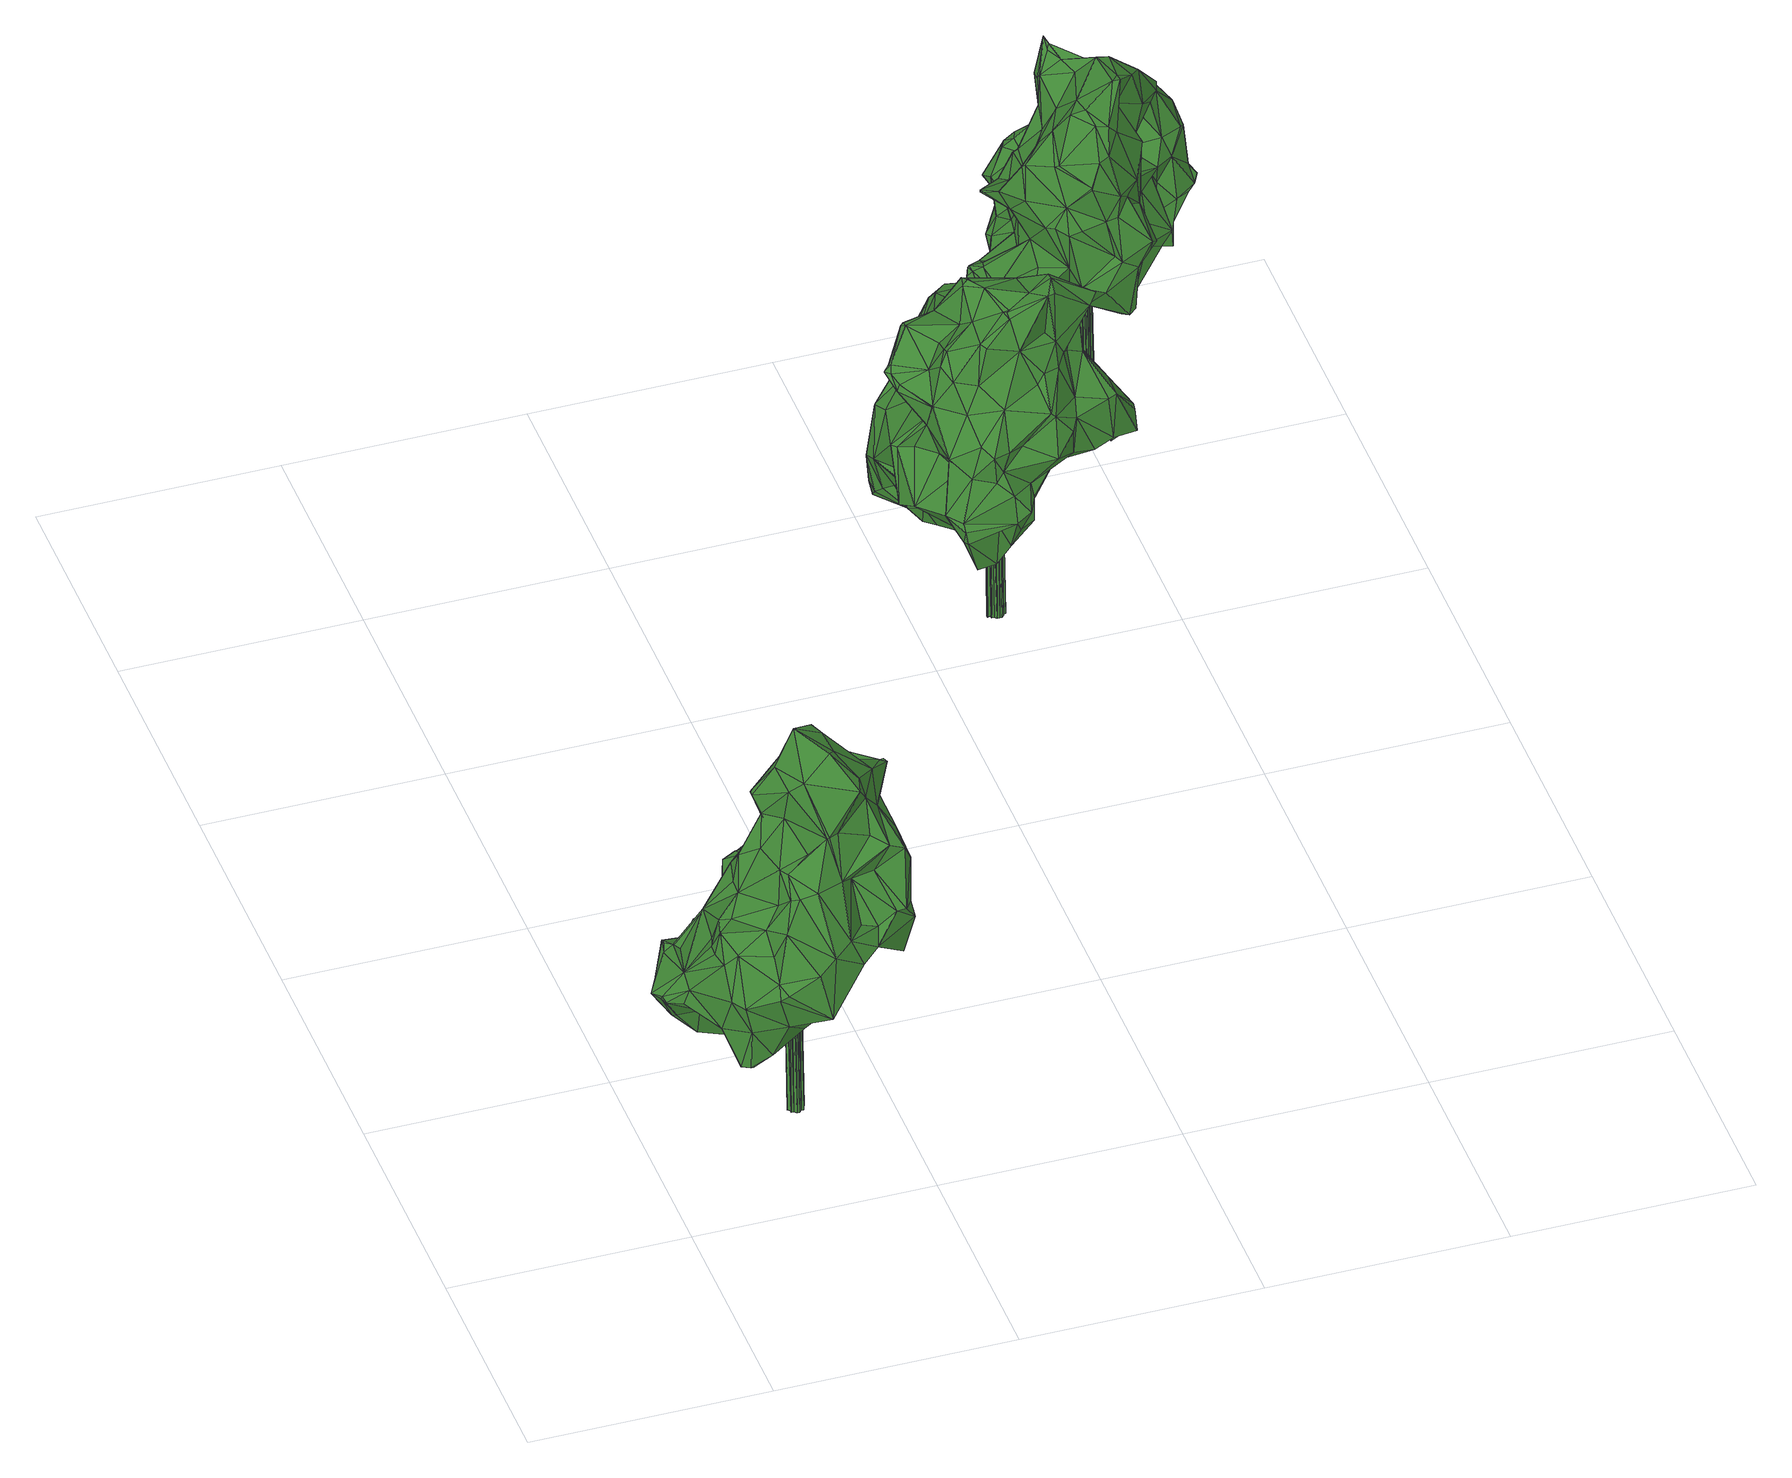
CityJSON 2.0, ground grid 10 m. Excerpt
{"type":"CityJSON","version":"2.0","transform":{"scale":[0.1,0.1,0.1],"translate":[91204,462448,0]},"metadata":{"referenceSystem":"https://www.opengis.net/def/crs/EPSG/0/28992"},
"CityObjects":{
"tree1":{"type":"SolitaryVegetationObject","attributes":{"gtid":119,"crown_width_m":9.87,"crown_median_z":10.82,"trunk_H_m":9.84,"trunk_DBH_m":0.615,"trunk_radius_m":0.307,"trunk_base_height_m":0.98,"original_gtid":"123"},"geometry":[{"type":"Solid","lod":"3","boundaries":[[[[0,1,2]],[[3,4,5]],[[6,5,4]],[[7,8,9]],[[10,11,12]],[[13,14,15]],[[16,17,18]],[[19,20,21]],[[22,23,24]],[[22,24,25]],[[26,27,28]],[[29,30,31]],[[16,18,32]],[[33,34,35]],[[36,37,38]],[[10,39,40]],[[41,42,43]],[[44,35,45]],[[46,47,48]],[[49,50,51]],[[52,7,53]],[[54,55,56]],[[57,58,30]],[[59,60,61]],[[62,61,60]],[[63,64,33]],[[65,1,0]],[[66,44,67]],[[68,69,18]],[[70,18,69]],[[44,71,33]],[[72,0,73]],[[74,75,76]],[[74,76,77]],[[61,78,79]],[[0,72,65]],[[80,40,39]],[[81,82,83]],[[54,84,85]],[[86,50,49]],[[66,87,88]],[[89,90,91]],[[0,2,92]],[[93,94,95]],[[14,13,96]],[[14,96,97]],[[98,99,100]],[[101,102,103]],[[104,105,106]],[[107,26,108]],[[63,19,21]],[[63,21,90]],[[64,63,90]],[[91,90,21]],[[109,110,111]],[[68,112,113]],[[37,114,38]],[[64,90,89]],[[115,116,77]],[[117,70,118]],[[65,119,23]],[[84,119,65]],[[120,7,121]],[[84,38,119]],[[54,38,84]],[[122,123,124]],[[114,24,23]],[[104,20,105]],[[125,126,52]],[[33,19,63]],[[86,49,29]],[[88,61,66]],[[71,44,127]],[[71,127,19]],[[81,128,82]],[[48,128,81]],[[117,18,70]],[[129,130,131]],[[95,37,132]],[[133,105,20]],[[12,39,10]],[[134,39,12]],[[51,50,135]],[[136,57,137]],[[101,73,0]],[[62,66,61]],[[138,61,79]],[[139,109,111]],[[139,111,140]],[[139,140,109]],[[141,142,143]],[[144,145,55]],[[146,17,86]],[[21,20,104]],[[51,137,57]],[[29,31,86]],[[30,29,57]],[[51,57,29]],[[147,148,149]],[[112,86,31]],[[77,116,150]],[[149,148,25]],[[106,75,104]],[[69,151,118]],[[1,65,23]],[[72,125,152]],[[73,125,72]],[[129,32,117]],[[18,117,32]],[[99,98,135]],[[153,24,154]],[[149,24,153]],[[97,155,156]],[[15,103,123]],[[76,75,106]],[[50,86,17]],[[157,158,159]],[[160,159,158]],[[60,106,105]],[[161,162,163]],[[131,130,164]],[[127,44,66]],[[127,66,62]],[[87,165,166]],[[162,166,80]],[[165,80,166]],[[167,69,168]],[[159,169,157]],[[145,144,75]],[[170,171,172]],[[62,60,133]],[[148,81,83]],[[140,148,147]],[[92,101,0]],[[83,102,173]],[[97,167,155]],[[65,43,84]],[[174,120,121]],[[175,176,177]],[[75,144,104]],[[104,144,21]],[[178,179,109]],[[144,55,91]],[[99,135,50]],[[88,166,180]],[[169,46,157]],[[177,181,141]],[[168,181,177]],[[84,43,85]],[[176,182,6]],[[177,176,6]],[[183,184,115]],[[98,137,135]],[[142,185,143]],[[79,185,138]],[[78,61,88]],[[21,144,91]],[[76,106,186]],[[109,140,187]],[[109,187,188]],[[189,190,85]],[[70,69,118]],[[35,67,45]],[[138,59,61]],[[191,58,57]],[[138,185,192]],[[85,190,193]],[[52,8,7]],[[168,177,6]],[[194,18,146]],[[152,195,53]],[[196,160,197]],[[196,159,160]],[[155,198,126]],[[115,184,116]],[[150,116,184]],[[19,33,71]],[[172,197,199]],[[103,200,101]],[[73,101,200]],[[103,156,200]],[[10,201,11]],[[16,50,17]],[[169,47,46]],[[95,94,109]],[[130,202,203]],[[79,143,185]],[[196,204,169]],[[36,38,54]],[[161,78,180]],[[51,29,49]],[[143,161,175]],[[48,205,128]],[[82,128,205]],[[152,125,195]],[[72,43,65]],[[15,123,122]],[[48,206,46]],[[157,46,206]],[[79,78,143]],[[72,152,207]],[[201,67,34]],[[121,9,182]],[[121,7,9]],[[152,53,120]],[[36,56,37]],[[54,56,36]],[[23,22,208]],[[25,208,22]],[[165,201,10]],[[35,34,67]],[[34,33,209]],[[190,89,193]],[[69,68,210]],[[124,123,103]],[[164,130,170]],[[140,81,148]],[[120,53,7]],[[59,184,183]],[[170,203,171]],[[95,109,188]],[[200,125,73]],[[142,113,191]],[[167,4,155]],[[121,211,134]],[[182,211,121]],[[15,156,103]],[[6,4,168]],[[45,67,44]],[[197,111,212]],[[137,185,136]],[[125,53,195]],[[142,191,136]],[[181,113,141]],[[168,4,167]],[[31,58,112]],[[173,25,83]],[[148,83,25]],[[146,18,17]],[[11,213,12]],[[214,12,213]],[[150,98,215]],[[164,50,131]],[[9,8,5]],[[203,196,171]],[[54,85,193]],[[77,186,115]],[[136,185,142]],[[115,186,106]],[[134,211,39]],[[158,216,160]],[[105,133,60]],[[217,11,34]],[[201,34,11]],[[197,160,111]],[[209,89,190]],[[209,190,189]],[[59,183,60]],[[56,55,218]],[[27,219,202]],[[60,115,106]],[[60,183,115]],[[198,155,4]],[[199,110,109]],[[212,110,199]],[[51,135,137]],[[143,78,161]],[[175,141,143]],[[95,154,37]],[[153,154,95]],[[141,175,177]],[[181,210,113]],[[48,47,205]],[[220,205,47]],[[178,74,77]],[[93,74,178]],[[126,198,52]],[[66,67,87]],[[192,184,59]],[[192,150,184]],[[91,193,89]],[[217,85,42]],[[217,189,85]],[[172,99,164]],[[212,111,110]],[[5,182,9]],[[6,182,5]],[[18,194,68]],[[112,68,194]],[[198,4,3]],[[134,174,121]],[[178,94,93]],[[109,94,178]],[[174,207,120]],[[140,157,206]],[[152,120,207]],[[25,24,149]],[[131,32,129]],[[114,37,154]],[[119,114,23]],[[149,221,147]],[[140,147,221]],[[95,188,153]],[[179,178,222]],[[188,149,153]],[[140,111,158]],[[54,193,91]],[[30,58,31]],[[169,159,196]],[[172,164,170]],[[197,171,196]],[[158,157,140]],[[155,126,156]],[[140,206,81]],[[197,172,171]],[[203,202,196]],[[156,126,200]],[[72,174,43]],[[200,126,125]],[[174,72,207]],[[57,136,191]],[[145,218,55]],[[146,86,112]],[[194,146,112]],[[38,114,119]],[[141,113,142]],[[191,113,58]],[[58,113,112]],[[83,82,102]],[[173,102,101]],[[125,52,53]],[[122,124,102]],[[122,102,82]],[[92,173,101]],[[124,103,102]],[[3,5,8]],[[98,100,215]],[[100,223,215]],[[87,166,88]],[[42,85,43]],[[198,3,8]],[[8,52,198]],[[92,208,173]],[[25,173,208]],[[2,1,208]],[[2,208,92]],[[161,180,166]],[[55,54,91]],[[109,179,199]],[[151,108,26]],[[118,151,26]],[[170,130,203]],[[10,40,165]],[[172,199,99]],[[129,202,130]],[[179,99,199]],[[179,100,99]],[[164,99,50]],[[161,166,162]],[[199,197,212]],[[82,224,122]],[[122,224,15]],[[15,224,13]],[[13,224,220]],[[62,133,127]],[[95,132,93]],[[224,82,205]],[[224,205,220]],[[35,44,33]],[[217,42,213]],[[76,186,77]],[[214,213,42]],[[133,20,127]],[[19,127,20]],[[150,137,98]],[[137,150,192]],[[137,192,185]],[[225,43,174]],[[41,43,225]],[[41,225,42]],[[88,180,78]],[[168,210,181]],[[225,174,214]],[[174,134,214]],[[12,214,134]],[[225,214,42]],[[59,138,192]],[[220,107,13]],[[111,216,158]],[[111,160,216]],[[68,113,210]],[[39,211,80]],[[156,14,97]],[[15,14,156]],[[80,211,182]],[[80,182,162]],[[23,208,1]],[[87,67,165]],[[201,165,67]],[[69,210,168]],[[114,154,24]],[[202,219,196]],[[218,93,132]],[[188,221,149]],[[187,140,221]],[[187,221,188]],[[80,165,40]],[[167,96,69]],[[16,32,50]],[[131,50,32]],[[217,213,11]],[[222,178,77]],[[150,226,77]],[[179,222,100]],[[150,215,226]],[[223,226,215]],[[176,163,182]],[[222,223,100]],[[226,223,222]],[[77,226,222]],[[175,163,176]],[[129,27,202]],[[175,161,163]],[[163,162,182]],[[117,28,129]],[[129,28,27]],[[69,96,151]],[[107,108,13]],[[169,204,220]],[[107,220,204]],[[108,96,13]],[[108,151,96]],[[167,97,96]],[[26,28,118]],[[118,28,117]],[[81,206,48]],[[33,64,209]],[[217,209,189]],[[217,34,209]],[[89,209,64]],[[75,218,145]],[[75,74,218]],[[93,218,74]],[[218,132,56]],[[56,132,37]],[[204,196,107]],[[169,220,47]],[[196,219,107]],[[107,219,26]],[[27,26,219]],[[227,228,229]],[[227,229,230]],[[230,229,231]],[[230,231,232]],[[229,228,233]],[[229,233,231]],[[231,233,234]],[[231,234,232]],[[233,228,235]],[[233,235,234]],[[234,235,236]],[[234,236,232]],[[235,228,237]],[[235,237,236]],[[236,237,238]],[[236,238,232]],[[238,237,239]],[[238,239,232]],[[237,228,240]],[[237,240,239]],[[239,240,241]],[[239,241,232]],[[240,228,242]],[[240,242,241]],[[242,228,243]],[[242,243,241]],[[241,243,244]],[[241,244,232]],[[244,243,245]],[[244,245,232]],[[243,228,246]],[[243,246,245]],[[245,246,247]],[[245,247,232]],[[246,228,248]],[[246,248,247]],[[247,248,249]],[[247,249,232]],[[248,228,250]],[[248,250,249]],[[249,250,251]],[[249,251,232]],[[251,250,252]],[[251,252,232]],[[250,228,253]],[[250,253,252]],[[252,253,254]],[[252,254,232]],[[253,228,255]],[[253,255,254]],[[254,255,256]],[[254,256,232]],[[255,228,257]],[[255,257,256]],[[256,257,258]],[[256,258,232]],[[257,228,259]],[[257,259,258]],[[258,259,260]],[[258,260,232]],[[259,228,261]],[[259,261,260]],[[260,261,262]],[[260,262,232]],[[261,228,263]],[[261,263,262]],[[262,263,264]],[[262,264,232]],[[263,228,265]],[[263,265,264]],[[264,265,266]],[[264,266,232]],[[266,265,267]],[[266,267,232]],[[265,228,227]],[[265,227,267]],[[267,227,230]],[[267,230,232]]]]}]},
"tree2":{"type":"SolitaryVegetationObject","attributes":{"gtid":129,"crown_width_m":10.04,"crown_median_z":10.7,"trunk_H_m":9.85,"trunk_DBH_m":0.627,"trunk_radius_m":0.314,"trunk_base_height_m":0.85,"original_gtid":"133"},"geometry":[{"type":"Solid","lod":"3","boundaries":[[[[268,269,270]],[[271,272,273]],[[274,275,276]],[[277,278,279]],[[277,279,280]],[[281,282,283]],[[284,285,286]],[[287,288,289]],[[290,288,287]],[[275,291,289]],[[292,293,294]],[[295,296,297]],[[298,297,296]],[[299,300,301]],[[302,303,277]],[[304,305,306]],[[307,308,309]],[[291,275,274]],[[310,311,312]],[[313,314,315]],[[316,317,318]],[[319,320,321]],[[287,322,323]],[[324,322,287]],[[325,326,327]],[[328,329,275]],[[304,306,316]],[[272,330,331]],[[332,333,334]],[[335,336,337]],[[338,339,340]],[[341,342,343]],[[344,306,345]],[[290,308,288]],[[275,346,276]],[[347,348,301]],[[349,348,347]],[[276,350,351]],[[352,353,354]],[[352,354,355]],[[356,357,358]],[[275,289,328]],[[333,332,359]],[[360,361,362]],[[363,364,365]],[[366,365,364]],[[367,368,369]],[[370,371,372]],[[373,374,337]],[[296,295,375]],[[296,375,298]],[[376,371,358]],[[370,358,371]],[[377,330,272]],[[271,377,272]],[[335,378,379]],[[380,381,382]],[[383,318,317]],[[335,384,336]],[[385,386,387]],[[388,389,390]],[[391,363,392]],[[314,303,355]],[[270,393,394]],[[344,395,396]],[[345,395,344]],[[294,397,398]],[[394,367,270]],[[271,386,385]],[[274,324,291]],[[391,399,364]],[[338,400,401]],[[402,403,404]],[[405,406,353]],[[405,353,388]],[[407,408,323]],[[404,403,409]],[[404,409,410]],[[411,397,412]],[[413,412,397]],[[414,330,377]],[[374,415,416]],[[417,418,419]],[[417,419,420]],[[405,381,380]],[[421,317,316]],[[422,325,423]],[[384,379,393]],[[384,393,424]],[[424,425,426]],[[427,428,268]],[[388,390,405]],[[409,370,382]],[[372,426,425]],[[355,354,315]],[[429,430,431]],[[404,410,390]],[[382,370,380]],[[372,380,370]],[[359,327,432]],[[327,433,432]],[[434,435,373]],[[436,435,426]],[[437,438,439]],[[437,439,440]],[[390,326,402]],[[404,390,402]],[[294,304,318]],[[356,441,442]],[[358,441,356]],[[365,398,363]],[[283,428,427]],[[320,429,431]],[[443,444,445]],[[446,447,298]],[[443,448,383]],[[443,383,421]],[[420,447,446]],[[445,449,443]],[[443,449,448]],[[365,450,292]],[[366,450,365]],[[299,451,300]],[[358,370,403]],[[313,452,278]],[[452,279,278]],[[388,352,389]],[[353,352,388]],[[412,413,318]],[[412,318,448]],[[453,454,455]],[[356,362,357]],[[456,340,339]],[[456,457,340]],[[458,459,445]],[[415,460,461]],[[462,463,464]],[[436,372,435]],[[371,435,372]],[[460,465,466]],[[460,466,467]],[[361,468,338]],[[439,347,440]],[[419,418,360]],[[449,459,448]],[[392,334,432]],[[319,469,429]],[[301,348,299]],[[465,299,348]],[[470,471,421]],[[471,444,421]],[[371,376,435]],[[472,339,299]],[[306,305,345]],[[319,429,320]],[[465,473,299]],[[473,472,299]],[[421,316,470]],[[421,383,317]],[[343,455,454]],[[343,454,341]],[[306,474,316]],[[474,470,316]],[[410,382,381]],[[465,460,473]],[[378,337,416]],[[374,416,337]],[[409,382,410]],[[341,320,431]],[[430,461,431]],[[411,375,295]],[[335,337,378]],[[378,475,379]],[[472,476,339]],[[430,477,369]],[[417,478,418]],[[469,270,477]],[[410,479,390]],[[381,479,410]],[[285,321,480]],[[285,480,286]],[[424,393,269]],[[316,318,304]],[[429,477,430]],[[469,477,429]],[[394,379,475]],[[394,475,367]],[[289,291,324]],[[271,471,474]],[[470,474,471]],[[467,461,460]],[[414,481,331]],[[345,482,395]],[[483,395,482]],[[462,484,463]],[[283,282,428]],[[461,467,455]],[[392,363,334]],[[363,398,334]],[[391,364,363]],[[387,485,486]],[[305,462,345]],[[445,459,449]],[[487,280,279]],[[487,286,280]],[[488,418,478]],[[373,337,336]],[[336,489,373]],[[461,341,431]],[[461,342,341]],[[442,490,491]],[[385,471,271]],[[284,286,492]],[[409,403,370]],[[327,352,433]],[[268,493,492]],[[327,389,352]],[[494,482,495]],[[297,447,491]],[[289,324,287]],[[405,496,406]],[[380,496,405]],[[341,454,494]],[[331,273,272]],[[475,368,367]],[[359,332,497]],[[496,498,315]],[[415,461,369]],[[334,333,432]],[[369,461,430]],[[399,351,499]],[[276,351,399]],[[376,358,457]],[[376,457,456]],[[458,298,459]],[[360,362,442]],[[301,440,347]],[[294,398,365]],[[380,498,496]],[[283,498,380]],[[500,501,444]],[[304,293,305]],[[491,419,360]],[[491,360,442]],[[292,294,365]],[[401,400,502]],[[489,434,373]],[[439,438,386]],[[466,481,453]],[[459,298,375]],[[313,303,314]],[[342,455,343]],[[361,338,362]],[[411,412,459]],[[448,459,412]],[[319,284,469]],[[492,469,284]],[[281,380,372]],[[281,372,425]],[[308,503,329]],[[477,270,369]],[[367,369,270]],[[360,468,361]],[[360,488,468]],[[414,331,330]],[[374,473,460]],[[397,334,398]],[[446,504,420]],[[505,350,462]],[[351,350,505]],[[484,350,506]],[[462,350,484]],[[505,462,305]],[[357,362,457]],[[341,507,320]],[[489,336,384]],[[426,489,384]],[[508,308,286]],[[286,308,290]],[[394,393,379]],[[276,399,274]],[[403,402,509]],[[403,509,442]],[[374,476,472]],[[374,472,473]],[[497,332,295]],[[304,294,293]],[[312,311,494]],[[466,455,467]],[[359,432,333]],[[385,486,471]],[[387,486,385]],[[483,494,454]],[[510,408,277]],[[510,280,408]],[[471,485,444]],[[302,277,408]],[[487,279,452]],[[487,492,286]],[[425,424,282]],[[425,282,281]],[[453,455,466]],[[511,509,402]],[[422,509,511]],[[510,277,280]],[[453,481,414]],[[270,493,268]],[[442,362,356]],[[357,457,358]],[[483,453,395]],[[483,454,453]],[[407,303,302]],[[344,396,474]],[[344,474,306]],[[419,491,447]],[[459,375,411]],[[397,332,334]],[[465,512,466]],[[474,396,271]],[[377,271,396]],[[331,512,465]],[[292,450,499]],[[392,355,407]],[[392,407,391]],[[328,288,308]],[[407,323,391]],[[391,323,399]],[[498,513,315]],[[456,514,515]],[[376,456,515]],[[366,364,399]],[[274,399,324]],[[448,318,383]],[[298,504,446]],[[445,504,298]],[[345,464,482]],[[461,455,342]],[[345,462,464]],[[464,463,482]],[[494,483,482]],[[326,389,327]],[[297,298,447]],[[500,485,516]],[[458,445,298]],[[390,389,326]],[[421,444,443]],[[294,318,413]],[[500,444,485]],[[511,402,326]],[[512,331,481]],[[512,481,466]],[[490,442,509]],[[490,509,422]],[[497,325,359]],[[399,450,366]],[[399,499,450]],[[492,427,268]],[[329,506,346]],[[329,346,275]],[[508,310,308]],[[328,308,329]],[[307,309,517]],[[307,517,484]],[[505,293,499]],[[292,499,293]],[[406,354,353]],[[504,445,501]],[[496,315,354]],[[496,354,406]],[[433,352,355]],[[428,424,269]],[[373,515,514]],[[392,432,355]],[[349,331,348]],[[497,423,325]],[[465,348,331]],[[278,303,313]],[[420,419,447]],[[280,286,290]],[[280,290,287]],[[387,386,438]],[[426,384,424]],[[335,379,384]],[[373,476,374]],[[456,476,373]],[[456,339,476]],[[499,351,505]],[[377,518,414]],[[396,395,518]],[[453,518,395]],[[453,414,518]],[[396,518,377]],[[519,517,495]],[[519,495,482]],[[340,457,362]],[[340,362,338]],[[281,283,380]],[[436,426,372]],[[350,346,506]],[[350,276,346]],[[313,315,513]],[[417,420,520]],[[403,442,441]],[[403,441,358]],[[309,312,495]],[[328,289,288]],[[378,368,475]],[[314,355,315]],[[484,506,307]],[[305,293,505]],[[386,521,439]],[[273,439,521]],[[297,423,295]],[[497,295,423]],[[297,422,423]],[[490,422,297]],[[397,411,332]],[[332,411,295]],[[413,397,294]],[[307,506,308]],[[490,297,491]],[[405,390,479]],[[405,479,381]],[[435,376,515]],[[435,515,373]],[[302,408,407]],[[438,485,387]],[[520,485,438]],[[484,517,463]],[[482,463,517]],[[325,327,359]],[[502,301,300]],[[502,300,401]],[[511,325,422]],[[326,325,511]],[[284,319,285]],[[360,418,488]],[[301,502,440]],[[338,468,400]],[[319,321,285]],[[502,400,488]],[[468,488,400]],[[487,522,492]],[[492,522,427]],[[283,427,522]],[[452,522,487]],[[287,323,408]],[[287,408,280]],[[329,503,506]],[[437,520,438]],[[520,516,485]],[[420,516,520]],[[308,506,503]],[[523,437,440]],[[273,521,271]],[[523,478,437]],[[433,355,432]],[[416,415,368]],[[416,368,378]],[[369,368,415]],[[444,501,445]],[[428,269,268]],[[489,435,434]],[[426,435,489]],[[522,498,283]],[[523,488,478]],[[270,269,393]],[[399,322,324]],[[399,323,322]],[[278,277,303]],[[273,331,349]],[[439,349,347]],[[273,349,439]],[[271,521,386]],[[517,309,495]],[[310,309,308]],[[310,312,309]],[[270,469,493]],[[488,440,502]],[[492,493,469]],[[321,320,507]],[[313,513,452]],[[456,373,514]],[[494,495,312]],[[519,482,517]],[[415,374,524]],[[460,524,374]],[[415,524,460]],[[338,451,339]],[[338,401,451]],[[401,300,451]],[[299,339,451]],[[437,478,520]],[[520,478,417]],[[355,303,407]],[[282,424,428]],[[504,501,516]],[[508,480,310]],[[311,310,480]],[[500,516,501]],[[523,440,488]],[[522,513,498]],[[452,513,522]],[[471,486,485]],[[508,286,480]],[[494,507,341]],[[480,507,311]],[[311,507,494]],[[480,321,507]],[[420,504,516]],[[525,526,527]],[[525,527,528]],[[528,527,529]],[[528,529,530]],[[527,526,531]],[[527,531,529]],[[529,531,532]],[[529,532,530]],[[532,531,533]],[[532,533,530]],[[531,526,534]],[[531,534,533]],[[534,526,535]],[[534,535,533]],[[533,535,536]],[[533,536,530]],[[536,535,537]],[[536,537,530]],[[535,526,538]],[[535,538,537]],[[537,538,539]],[[537,539,530]],[[538,526,540]],[[538,540,539]],[[539,540,541]],[[539,541,530]],[[540,526,542]],[[540,542,541]],[[541,542,543]],[[541,543,530]],[[542,526,544]],[[542,544,543]],[[543,544,545]],[[543,545,530]],[[544,526,546]],[[544,546,545]],[[546,526,547]],[[546,547,545]],[[545,547,548]],[[545,548,530]],[[547,526,549]],[[547,549,548]],[[548,549,550]],[[548,550,530]],[[549,526,551]],[[549,551,550]],[[550,551,552]],[[550,552,530]],[[551,526,553]],[[551,553,552]],[[553,526,554]],[[553,554,552]],[[552,554,555]],[[552,555,530]],[[555,554,556]],[[555,556,530]],[[554,526,557]],[[554,557,556]],[[556,557,558]],[[556,558,530]],[[557,526,559]],[[557,559,558]],[[558,559,560]],[[558,560,530]],[[559,526,561]],[[559,561,560]],[[560,561,562]],[[560,562,530]],[[561,526,563]],[[561,563,562]],[[562,563,564]],[[562,564,530]],[[563,526,565]],[[563,565,564]],[[564,565,528]],[[564,528,530]],[[565,526,525]],[[565,525,528]]]]}]},
"tree3":{"type":"SolitaryVegetationObject","attributes":{"gtid":156,"crown_width_m":9.67,"crown_median_z":10.92,"trunk_H_m":9.85,"trunk_DBH_m":0.602,"trunk_radius_m":0.301,"trunk_base_height_m":1.07,"original_gtid":"160"},"geometry":[{"type":"MultiSurface","lod":"3","boundaries":[[[566,567,568]],[[566,569,567]],[[570,571,572]],[[573,574,575]],[[576,577,578]],[[579,580,581]],[[582,583,584]],[[585,586,587]],[[582,584,588]],[[589,574,570]],[[588,590,582]],[[591,592,593]],[[585,594,595]],[[596,594,585]],[[566,597,598]],[[599,600,601]],[[602,603,604]],[[605,606,607]],[[608,609,610]],[[611,610,609]],[[580,612,613]],[[585,587,596]],[[614,596,587]],[[615,616,617]],[[618,619,620]],[[621,622,623]],[[624,625,626]],[[627,628,629]],[[630,631,582]],[[632,590,588]],[[633,634,578]],[[635,636,637]],[[638,604,639]],[[589,575,574]],[[640,599,601]],[[640,601,641]],[[642,571,570]],[[643,629,572]],[[644,645,646]],[[602,604,638]],[[647,597,568]],[[647,568,648]],[[649,650,583]],[[651,646,652]],[[653,654,577]],[[655,656,657]],[[607,597,647]],[[658,602,659]],[[643,572,571]],[[660,573,661]],[[662,636,635]],[[574,642,570]],[[663,664,665]],[[616,615,649]],[[666,667,627]],[[668,669,670]],[[671,670,669]],[[668,672,612]],[[612,579,668]],[[648,673,629]],[[582,590,630]],[[674,675,606]],[[676,606,675]],[[676,675,674]],[[662,677,678]],[[639,679,638]],[[680,661,573]],[[646,681,682]],[[683,573,660]],[[684,576,685]],[[684,685,686]],[[684,686,576]],[[687,688,615]],[[574,573,642]],[[679,689,690]],[[691,690,689]],[[691,679,690]],[[692,628,693]],[[683,642,573]],[[626,694,624]],[[651,695,646]],[[696,695,651]],[[697,698,699]],[[643,627,629]],[[648,568,673]],[[567,673,568]],[[666,627,643]],[[656,700,657]],[[605,607,701]],[[615,688,594]],[[658,702,703]],[[704,671,639]],[[705,706,707]],[[708,650,709]],[[653,702,710]],[[701,692,693]],[[652,645,711]],[[646,645,652]],[[712,698,697]],[[713,712,697]],[[714,587,586]],[[626,715,694]],[[706,689,716]],[[693,695,701]],[[646,695,681]],[[701,695,696]],[[626,625,592]],[[679,717,638]],[[718,719,720]],[[647,692,607]],[[701,607,692]],[[648,692,647]],[[721,722,723]],[[689,724,581]],[[653,703,702]],[[639,604,704]],[[725,617,630]],[[643,726,727]],[[616,631,630]],[[728,595,655]],[[584,708,588]],[[729,730,731]],[[665,732,733]],[[734,735,736]],[[734,737,735]],[[738,604,603]],[[704,604,738]],[[582,631,583]],[[667,693,628]],[[703,577,576]],[[583,650,584]],[[697,705,713]],[[739,707,716]],[[663,681,695]],[[702,740,710]],[[709,741,742]],[[743,744,732]],[[745,746,743]],[[747,640,641]],[[747,641,725]],[[748,712,739]],[[749,712,748]],[[572,673,750]],[[570,572,750]],[[751,592,620]],[[752,751,620]],[[608,624,694]],[[713,705,707]],[[753,754,677]],[[569,750,567]],[[594,655,595]],[[755,756,727]],[[608,757,624]],[[707,739,713]],[[758,759,663]],[[583,631,649]],[[616,649,631]],[[753,760,754]],[[743,760,753]],[[761,739,762]],[[603,718,763]],[[764,573,575]],[[594,688,737]],[[729,764,730]],[[718,603,602]],[[738,763,704]],[[621,765,731]],[[618,699,698]],[[752,620,622]],[[746,733,744]],[[766,735,687]],[[624,767,625]],[[654,768,769]],[[691,702,659]],[[704,670,671]],[[770,682,733]],[[665,733,682]],[[613,612,635]],[[771,716,772]],[[670,746,773]],[[730,764,611]],[[572,629,673]],[[768,697,699]],[[750,673,567]],[[750,589,570]],[[770,746,644]],[[607,606,597]],[[592,634,774]],[[620,619,622]],[[712,618,698]],[[710,740,653]],[[768,699,769]],[[775,776,731]],[[729,573,764]],[[571,642,683]],[[777,726,714]],[[727,726,777]],[[693,667,778]],[[779,651,652]],[[737,688,735]],[[591,780,686]],[[654,653,740]],[[781,780,591]],[[593,781,591]],[[597,606,675]],[[674,624,676]],[[782,760,665]],[[664,782,665]],[[618,769,699]],[[783,784,785]],[[677,662,753]],[[675,598,597]],[[769,633,654]],[[786,742,680]],[[786,573,729]],[[592,751,715]],[[786,680,573]],[[751,609,715]],[[653,577,703]],[[624,674,767]],[[691,659,717]],[[662,678,636]],[[637,613,635]],[[709,742,786]],[[679,639,724]],[[771,762,716]],[[747,787,721]],[[748,739,761]],[[713,739,712]],[[732,744,733]],[[587,714,788]],[[587,788,683]],[[748,761,723]],[[789,720,719]],[[711,720,789]],[[731,790,729]],[[783,657,700]],[[761,762,599]],[[791,792,787]],[[644,720,645]],[[645,720,711]],[[640,723,761]],[[761,599,640]],[[640,747,723]],[[747,721,723]],[[657,783,586]],[[793,709,790]],[[646,682,644]],[[579,612,580]],[[667,794,759]],[[639,669,724]],[[641,601,795]],[[749,618,712]],[[655,657,728]],[[685,591,686]],[[741,649,742]],[[741,650,649]],[[618,774,769]],[[750,569,589]],[[682,770,644]],[[566,796,569]],[[770,733,746]],[[595,586,585]],[[728,586,595]],[[667,628,627]],[[689,705,697]],[[720,763,718]],[[643,727,666]],[[594,596,797]],[[731,776,621]],[[772,798,581]],[[784,799,727]],[[754,700,677]],[[709,650,741]],[[670,704,763]],[[765,790,731]],[[755,799,800]],[[727,799,755]],[[580,766,801]],[[802,700,656]],[[728,657,586]],[[614,587,683]],[[614,683,660]],[[586,785,714]],[[714,785,784]],[[605,674,606]],[[633,774,634]],[[801,766,795]],[[566,568,597]],[[566,598,610]],[[608,610,598]],[[744,743,746]],[[678,677,700]],[[661,742,596]],[[620,774,618]],[[592,774,620]],[[722,622,619]],[[689,803,691]],[[708,792,791]],[[584,650,708]],[[798,716,581]],[[689,581,716]],[[731,730,775]],[[800,804,664]],[[665,682,681]],[[663,665,681]],[[708,791,588]],[[588,791,632]],[[791,787,632]],[[638,717,602]],[[805,804,754]],[[576,719,703]],[[789,719,576]],[[715,609,608]],[[593,592,625]],[[592,715,626]],[[715,608,694]],[[762,739,716]],[[683,788,571]],[[571,788,726]],[[714,726,788]],[[795,601,600]],[[742,649,797]],[[637,636,736]],[[735,688,687]],[[569,796,589]],[[668,773,672]],[[769,774,633]],[[591,634,592]],[[662,635,612]],[[662,612,753]],[[672,753,612]],[[621,623,765]],[[745,672,773]],[[603,763,738]],[[615,617,687]],[[608,598,675]],[[608,675,757]],[[672,745,753]],[[743,753,745]],[[723,722,748]],[[722,749,748]],[[691,717,679]],[[566,610,796]],[[644,746,720]],[[670,720,746]],[[621,776,622]],[[783,700,754]],[[671,669,639]],[[670,773,668]],[[579,669,668]],[[785,586,783]],[[594,806,655]],[[655,806,656]],[[722,721,793]],[[611,775,730]],[[732,665,760]],[[732,760,743]],[[789,576,807]],[[801,772,581]],[[801,581,580]],[[661,596,614]],[[661,614,660]],[[782,805,760]],[[756,666,727]],[[654,633,577]],[[593,625,767]],[[717,659,602]],[[742,797,596]],[[578,577,633]],[[752,622,776]],[[775,752,776]],[[652,711,779]],[[737,806,594]],[[734,806,737]],[[802,806,734]],[[656,806,802]],[[686,807,576]],[[789,807,686]],[[658,659,702]],[[654,803,768]],[[691,740,702]],[[759,778,667]],[[571,726,643]],[[685,576,634]],[[578,634,576]],[[678,700,636]],[[734,736,636]],[[793,623,622]],[[793,622,722]],[[752,775,751]],[[637,736,808]],[[685,634,591]],[[679,724,689]],[[749,619,618]],[[722,619,749]],[[661,680,742]],[[664,756,800]],[[700,809,810]],[[755,800,756]],[[798,772,716]],[[802,809,700]],[[593,674,781]],[[605,781,674]],[[767,674,593]],[[675,676,757]],[[808,580,613]],[[757,676,624]],[[808,613,637]],[[808,766,580]],[[811,590,787]],[[811,787,747]],[[632,787,590]],[[630,617,616]],[[705,689,706]],[[670,763,720]],[[611,609,775]],[[751,775,609]],[[801,762,771]],[[599,762,801]],[[766,736,735]],[[808,736,766]],[[783,799,784]],[[754,799,783]],[[589,796,575]],[[629,628,648]],[[692,648,628]],[[664,804,782]],[[664,759,794]],[[667,756,794]],[[664,794,756]],[[667,666,756]],[[707,706,716]],[[784,727,714]],[[727,777,714]],[[649,615,797]],[[734,810,809]],[[663,759,664]],[[758,778,759]],[[801,771,772]],[[800,799,754]],[[780,812,651]],[[781,812,780]],[[575,796,764]],[[611,764,796]],[[745,773,746]],[[729,790,786]],[[786,790,709]],[[766,687,795]],[[813,795,687]],[[813,641,795]],[[813,687,641]],[[734,809,802]],[[636,810,734]],[[700,810,636]],[[814,779,711]],[[758,663,778]],[[663,695,778]],[[611,796,610]],[[792,709,815]],[[709,792,708]],[[792,815,787]],[[787,815,721]],[[793,721,815]],[[793,815,709]],[[686,814,789]],[[780,814,686]],[[641,617,725]],[[718,816,719]],[[780,779,814]],[[814,711,789]],[[779,780,651]],[[594,797,615]],[[623,790,765]],[[793,790,623]],[[669,579,581]],[[724,669,581]],[[754,760,805]],[[695,693,778]],[[687,617,641]],[[703,816,658]],[[718,602,816]],[[719,816,703]],[[658,816,602]],[[800,754,804]],[[747,725,811]],[[630,811,725]],[[590,811,630]],[[805,782,804]],[[701,696,817]],[[817,605,701]],[[696,812,817]],[[651,812,696]],[[605,812,781]],[[817,812,605]],[[801,600,599]],[[795,600,801]],[[689,697,803]],[[768,803,697]],[[740,803,654]],[[691,803,740]],[[818,819,820]],[[818,820,821]],[[821,820,822]],[[821,822,823]],[[820,819,824]],[[820,824,822]],[[822,824,825]],[[822,825,823]],[[824,819,826]],[[824,826,825]],[[825,826,827]],[[825,827,823]],[[826,819,828]],[[826,828,827]],[[827,828,829]],[[827,829,823]],[[829,828,830]],[[829,830,823]],[[828,819,831]],[[828,831,830]],[[831,819,832]],[[831,832,830]],[[830,832,833]],[[830,833,823]],[[832,819,834]],[[832,834,833]],[[833,834,835]],[[833,835,823]],[[835,834,836]],[[835,836,823]],[[834,819,837]],[[834,837,836]],[[836,837,838]],[[836,838,823]],[[837,819,839]],[[837,839,838]],[[838,839,840]],[[838,840,823]],[[839,819,841]],[[839,841,840]],[[840,841,842]],[[840,842,823]],[[842,841,843]],[[842,843,823]],[[841,819,844]],[[841,844,843]],[[843,844,845]],[[843,845,823]],[[844,819,846]],[[844,846,845]],[[845,846,847]],[[845,847,823]],[[846,819,848]],[[846,848,847]],[[847,848,849]],[[847,849,823]],[[848,819,850]],[[848,850,849]],[[849,850,851]],[[849,851,823]],[[850,819,852]],[[850,852,851]],[[851,852,853]],[[851,853,823]],[[852,819,854]],[[852,854,853]],[[853,854,855]],[[853,855,823]],[[854,819,856]],[[854,856,855]],[[855,856,857]],[[855,857,823]],[[857,856,821]],[[857,821,823]],[[856,819,818]],[[856,818,821]]]}]}
},
"vertices":[
[60,7,95],[56,10,115],[43,9,109],[64,63,88],[65,63,76],[87,58,80],[86,68,83],[87,42,109],[76,56,97],[84,56,103],[104,44,136],[99,36,148],[98,31,122],[38,60,62],[42,49,80],[38,37,70],[45,103,66],[49,107,69],[55,94,57],[77,71,184],[74,76,185],[65,70,190],[42,25,117],[46,21,130],[41,32,125],[29,30,117],[34,76,62],[30,82,58],[31,82,58],[62,119,79],[68,118,81],[74,115,75],[40,98,66],[93,58,172],[94,55,156],[103,70,164],[62,44,148],[50,42,145],[52,38,145],[103,41,117],[100,47,123],[80,33,117],[78,39,136],[72,21,120],[101,73,163],[102,72,164],[5,52,85],[13,57,71],[6,49,85],[59,118,78],[48,100,84],[62,108,88],[65,47,101],[72,39,111],[68,38,159],[57,52,174],[56,55,159],[68,110,94],[76,110,82],[80,97,133],[81,86,154],[92,92,139],[83,86,154],[77,58,185],[84,47,178],[64,15,118],[93,77,153],[98,64,153],[73,95,64],[53,81,68],[51,89,56],[82,75,167],[77,20,108],[59,16,91],[54,67,144],[47,69,164],[59,76,155],[56,81,137],[94,92,127],[93,100,127],[102,57,112],[14,44,93],[23,32,81],[25,26,98],[61,28,141],[72,32,141],[56,116,75],[92,65,146],[94,83,138],[82,40,177],[74,53,188],[62,48,180],[40,11,106],[40,63,139],[37,60,129],[37,54,128],[50,62,70],[58,55,68],[50,90,108],[41,87,94],[42,88,117],[45,15,89],[32,22,84],[41,23,70],[60,73,175],[76,82,169],[64,79,159],[21,58,65],[37,66,62],[26,64,115],[31,61,98],[15,67,98],[75,109,69],[82,98,86],[51,32,137],[65,83,144],[70,88,129],[48,88,57],[49,86,58],[54,29,139],[86,34,108],[98,35,98],[29,26,65],[33,23,66],[32,23,66],[60,26,91],[57,36,81],[81,81,169],[12,45,86],[29,85,57],[28,91,70],[32,94,68],[47,57,145],[79,84,169],[103,36,113],[53,97,89],[73,105,105],[66,104,110],[89,102,128],[17,65,97],[13,48,99],[91,94,91],[89,99,100],[95,92,106],[56,66,176],[47,67,164],[52,108,70],[22,37,114],[24,32,112],[24,37,124],[62,95,122],[47,80,64],[75,24,109],[31,44,124],[48,38,131],[62,54,71],[58,35,72],[2,55,86],[11,67,95],[7,66,83],[12,72,97],[95,73,111],[105,67,106],[102,67,106],[31,91,88],[101,57,135],[95,67,126],[62,61,70],[67,74,76],[12,60,69],[30,90,87],[28,83,89],[30,85,89],[29,21,97],[84,24,112],[94,83,102],[88,69,108],[79,80,90],[39,69,131],[39,79,115],[91,75,128],[78,90,88],[100,58,100],[81,85,153],[75,93,132],[75,102,115],[61,79,154],[24,47,114],[26,45,124],[87,43,152],[73,40,159],[76,104,88],[71,99,120],[69,38,159],[63,97,69],[62,31,112],[24,70,75],[28,79,90],[59,55,90],[41,76,105],[56,30,74],[101,53,145],[27,83,69],[28,81,72],[14,60,69],[18,44,82],[5,51,87],[78,23,108],[41,15,111],[87,48,167],[70,94,74],[103,40,115],[29,77,91],[88,41,136],[94,31,122],[48,89,119],[12,70,97],[93,37,150],[49,62,158],[31,78,63],[20,53,64],[22,41,115],[49,82,123],[47,88,120],[35,37,70],[86,30,117],[52,88,121],[66,60,10],[62,60,10],[65,61,10],[64,61,108],[64,62,108],[61,61,108],[65,62,10],[63,63,108],[64,63,10],[63,64,108],[63,63,10],[62,64,108],[61,64,108],[62,63,10],[60,64,108],[61,63,10],[60,62,10],[59,63,108],[59,62,108],[60,61,10],[58,62,108],[59,60,10],[58,61,108],[60,59,10],[58,60,108],[58,59,108],[60,58,10],[59,59,108],[61,58,10],[60,58,108],[62,57,10],[61,58,108],[63,57,10],[62,58,108],[64,58,10],[63,58,108],[65,58,10],[63,59,108],[65,59,10],[64,59,108],[64,60,108],
[217,343,74],[201,335,65],[214,348,70],[236,343,160],[223,359,149],[218,355,149],[287,327,85],[287,341,86],[287,334,97],[247,324,103],[239,324,98],[242,339,89],[255,342,88],[214,321,62],[215,321,62],[224,319,63],[236,362,73],[244,366,75],[255,355,77],[266,343,92],[275,349,86],[281,340,77],[260,351,86],[282,333,76],[275,315,123],[267,335,129],[265,317,137],[243,289,133],[240,297,142],[225,292,137],[234,301,157],[203,345,133],[190,329,140],[198,338,151],[253,323,107],[243,306,106],[263,334,148],[266,346,135],[255,340,154],[265,357,94],[273,352,87],[264,365,94],[262,368,85],[260,369,86],[262,368,94],[233,320,97],[228,304,91],[238,304,81],[256,327,164],[268,319,165],[264,321,161],[239,369,69],[236,375,74],[244,370,73],[280,337,97],[268,331,107],[281,327,84],[221,281,116],[224,277,106],[233,284,105],[282,346,82],[285,343,86],[223,359,148],[216,358,145],[245,289,131],[252,289,122],[255,294,124],[189,343,67],[191,339,71],[186,344,85],[191,321,133],[204,332,119],[201,315,122],[240,368,93],[220,365,92],[231,365,104],[244,351,141],[261,351,134],[283,339,98],[199,338,152],[206,346,139],[209,347,141],[277,344,107],[276,336,110],[237,292,91],[236,289,82],[238,298,83],[248,300,100],[204,309,108],[196,315,109],[191,300,92],[244,283,115],[201,308,133],[201,309,132],[200,312,121],[271,297,108],[283,304,103],[274,302,125],[284,310,109],[197,353,66],[196,354,75],[207,365,76],[210,295,78],[203,306,86],[212,305,70],[186,335,90],[191,349,105],[243,298,146],[188,310,86],[230,359,146],[189,350,67],[189,345,64],[218,302,63],[218,281,71],[210,280,71],[270,316,166],[199,333,64],[224,335,170],[222,336,170],[223,332,172],[229,284,83],[230,274,99],[225,276,93],[278,311,101],[263,296,105],[196,343,64],[196,349,64],[246,362,126],[241,353,144],[257,302,128],[270,300,125],[284,322,101],[190,326,138],[188,328,138],[204,279,96],[199,286,96],[204,277,93],[225,284,76],[235,292,78],[261,312,111],[257,328,106],[204,279,87],[205,276,88],[250,301,145],[254,307,147],[258,315,141],[220,357,133],[203,360,88],[191,349,86],[208,312,155],[205,310,150],[208,304,146],[219,304,162],[251,317,179],[217,280,124],[224,283,123],[204,329,59],[208,324,60],[203,325,69],[228,335,76],[211,330,74],[230,374,72],[221,378,77],[223,380,81],[253,292,109],[236,295,99],[199,325,87],[197,318,83],[213,317,72],[217,323,158],[221,331,170],[212,339,154],[199,335,153],[208,296,108],[202,291,119],[251,313,180],[242,313,175],[247,305,178],[221,302,161],[217,300,145],[266,311,164],[250,306,178],[284,312,110],[202,332,135],[231,327,77],[237,369,124],[247,375,115],[225,375,107],[188,320,108],[190,318,108],[247,309,157],[250,305,155],[209,364,109],[217,369,90],[270,345,122],[257,348,106],[249,355,121],[208,359,127],[221,372,117],[219,376,107],[192,321,136],[228,365,64],[248,329,168],[242,329,170],[204,351,115],[203,356,116],[249,342,157],[190,350,67],[193,341,108],[223,365,67],[208,315,154],[220,284,87],[256,367,80],[217,359,131],[250,365,120],[249,373,116],[271,348,108],[228,326,171],[225,331,171],[238,339,75],[203,319,142],[195,337,73],[213,285,127],[211,296,135],[238,343,67],[226,352,77],[254,370,98],[257,367,97],[234,300,76],[231,288,121],[226,310,77],[277,320,117],[233,311,170],[232,310,170],[191,329,140],[276,346,88],[232,307,169],[270,341,121],[278,347,104],[244,369,84],[258,361,81],[209,284,113],[255,330,107],[218,281,111],[212,360,129],[227,312,81],[198,317,92],[195,315,88],[231,312,169],[256,358,99],[238,366,126],[249,363,100],[220,317,163],[221,339,156],[231,327,76],[209,324,150],[210,351,99],[236,325,9],[232,325,9],[236,326,9],[235,327,107],[235,328,107],[232,328,107],[235,327,8],[235,329,107],[234,330,107],[234,328,8],[233,328,8],[233,331,107],[232,331,107],[232,328,8],[231,331,107],[231,328,8],[230,330,107],[230,327,8],[229,329,107],[229,326,8],[229,328,107],[229,325,8],[229,324,9],[229,327,107],[230,324,9],[229,326,107],[230,323,9],[230,325,107],[231,323,9],[232,322,9],[231,325,107],[232,324,107],[233,322,9],[233,324,107],[234,322,9],[233,325,107],[235,323,9],[234,325,107],[235,324,9],[235,326,107],[236,324,9],
[300,429,167],[301,421,168],[315,430,172],[295,421,167],[300,401,157],[308,399,140],[305,404,157],[288,405,135],[296,398,148],[286,414,149],[321,476,112],[306,482,116],[307,474,116],[326,460,82],[312,449,81],[312,469,82],[256,415,94],[265,407,92],[259,411,98],[300,393,99],[315,398,104],[308,397,109],[256,424,97],[288,414,149],[254,425,94],[315,461,134],[297,464,137],[307,469,148],[297,407,83],[311,397,82],[291,395,102],[314,447,171],[306,449,164],[284,455,85],[291,445,86],[280,444,80],[331,492,91],[343,489,85],[343,488,84],[322,457,157],[312,453,166],[319,447,170],[294,456,160],[292,447,141],[296,442,154],[285,431,148],[332,448,77],[331,443,74],[306,400,110],[281,417,72],[276,416,74],[274,429,71],[292,472,110],[283,454,112],[289,456,125],[264,439,124],[274,447,121],[264,439,123],[299,467,170],[300,470,150],[296,469,151],[325,424,144],[317,432,159],[312,416,158],[265,422,74],[267,419,75],[255,427,97],[304,479,117],[307,467,120],[334,442,72],[334,432,86],[331,438,71],[332,487,86],[339,481,82],[272,448,80],[278,439,67],[296,398,147],[318,409,138],[342,470,113],[342,471,114],[350,462,129],[318,434,171],[318,430,172],[275,407,90],[262,411,98],[341,456,144],[345,464,131],[313,496,113],[302,482,116],[309,401,80],[315,408,85],[316,406,85],[325,498,108],[325,497,108],[293,401,125],[288,402,123],[340,432,89],[340,445,126],[335,435,120],[343,442,118],[325,425,142],[325,432,142],[330,460,83],[329,464,82],[339,470,90],[340,479,82],[331,450,81],[308,414,163],[306,462,157],[303,457,165],[300,463,169],[336,419,93],[336,429,88],[321,482,86],[284,407,124],[349,449,126],[351,452,124],[302,399,129],[318,471,110],[310,466,116],[325,459,127],[293,424,65],[298,422,67],[301,479,92],[307,476,97],[313,486,107],[325,437,167],[331,441,148],[295,462,154],[340,452,144],[341,455,146],[289,485,107],[287,480,108],[291,479,112],[331,418,95],[330,444,163],[322,498,109],[322,491,112],[343,482,83],[290,489,86],[292,485,80],[289,486,82],[260,423,99],[279,423,108],[313,496,112],[340,474,115],[281,477,97],[280,484,93],[320,396,117],[294,458,144],[296,478,82],[328,489,91],[333,487,91],[327,486,110],[336,477,110],[279,442,97],[279,446,100],[273,452,89],[318,473,84],[265,431,72],[312,403,136],[320,412,124],[314,399,83],[276,420,130],[276,424,144],[269,431,128],[353,444,101],[352,449,107],[313,433,85],[307,426,69],[314,435,83],[306,424,70],[345,485,84],[283,474,90],[311,493,109],[280,416,99],[289,405,105],[350,442,99],[355,447,103],[334,450,95],[344,461,105],[267,439,80],[277,458,93],[282,457,97],[303,415,164],[283,450,131],[281,450,130],[341,434,92],[336,420,100],[321,420,119],[325,426,125],[299,462,167],[334,452,133],[325,445,125],[344,439,99],[272,456,87],[285,464,87],[337,482,89],[277,423,145],[265,437,124],[303,438,74],[304,471,151],[293,484,111],[299,481,116],[349,451,109],[306,463,86],[306,469,71],[332,455,94],[305,466,120],[280,432,134],[276,440,125],[311,406,130],[336,447,143],[341,463,130],[327,461,133],[322,461,150],[337,442,107],[323,413,101],[324,403,111],[321,402,108],[281,410,123],[261,431,96],[307,399,130],[333,475,113],[273,429,120],[256,428,97],[261,427,98],[279,438,112],[324,430,124],[298,438,74],[290,428,155],[291,411,89],[306,470,71],[324,416,110],[325,425,118],[304,454,81],[312,414,95],[298,484,108],[332,436,118],[333,433,99],[305,420,86],[329,462,112],[312,442,82],[313,430,99],[329,428,100],[267,432,80],[327,459,150],[289,430,74],[332,459,129],[276,427,94],[326,493,108],[327,452,154],[311,440,11],[308,440,11],[310,441,11],[309,441,109],[309,442,109],[306,441,109],[310,442,11],[309,443,109],[309,443,11],[308,444,109],[308,443,11],[307,444,109],[306,444,109],[307,443,11],[306,443,11],[305,444,109],[305,442,11],[304,444,109],[304,443,109],[305,441,11],[304,442,109],[304,440,11],[303,441,109],[305,439,11],[304,441,109],[304,440,109],[305,438,11],[304,439,109],[306,438,11],[305,439,109],[307,437,11],[306,438,109],[308,437,11],[307,438,109],[309,438,11],[308,439,109],[310,438,11],[309,439,109],[310,439,11],[309,440,109]
]}
